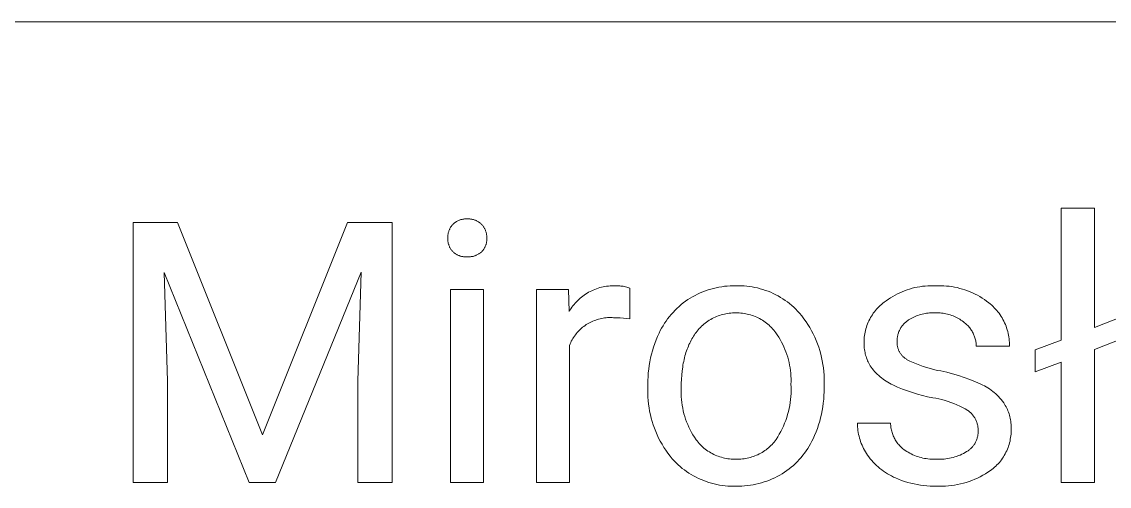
# Model space of a CAD drawing. Header units: millimetres. Extents: x 0 to 3480, y 0 to 2432.
# Drawn here: x 2531.5 to 2669.2, y 330.2 to 389.1 of the extents above; entities that cross this region are included whole.
import ezdxf

# ---------------------------------------------------------------- set-up
doc = ezdxf.new("R2010")
doc.units = ezdxf.units.MM
doc.header["$MEASUREMENT"] = 0
doc.layers.add('Domyślny', color=7, linetype='Continuous', true_color=0x000000)

msp = doc.modelspace()

# ---------------------------------------------------------------- linework, layer by layer
at = {"layer": 'Domyślny', "color": 18, "lineweight": 15, "true_color": 0x000000}
for p, q in [((3477.08, 389.07), (2165.12, 389.07)), ((2663.09, 348.71), (2663.09, 365.43)), ((2663.09, 365.43), (2667.3, 365.43)), ((2667.3, 365.43), (2667.3, 350.33)), ((2545.59, 330.65), (2545.59, 363.61)), ((2545.59, 363.61), (2551.2, 363.61)), ((2551.2, 363.61), (2561.97, 336.72)), ((2561.97, 336.72), (2572.74, 363.61)), ((2572.74, 363.61), (2578.39, 363.61)), ((2578.39, 363.61), (2578.39, 330.65)), ((2586.22, 363.53), (2586.28, 363.58)), ((2586.28, 363.58), (2586.35, 363.63)), ((2586.35, 363.63), (2586.41, 363.67)), ((2586.41, 363.67), (2586.48, 363.72)), ((2586.48, 363.72), (2586.55, 363.76)), ((2586.55, 363.76), (2586.62, 363.8)), ((2586.62, 363.8), (2586.7, 363.83)), ((2586.7, 363.83), (2586.77, 363.87)), ((2586.77, 363.87), (2586.85, 363.9)), ((2586.85, 363.9), (2586.92, 363.93)), ((2586.92, 363.93), (2587, 363.96)), ((2587, 363.96), (2587.08, 363.98)), ((2587.08, 363.98), (2587.16, 364)), ((2587.16, 364), (2587.24, 364.02)), ((2587.24, 364.02), (2587.32, 364.04)), ((2587.32, 364.04), (2587.4, 364.05)), ((2587.4, 364.05), (2587.48, 364.06)), ((2587.48, 364.06), (2587.56, 364.07)), ((2587.56, 364.07), (2587.64, 364.07)), ((2587.64, 364.07), (2587.73, 364.07)), ((2587.73, 364.07), (2587.81, 364.07)), ((2587.81, 364.07), (2587.89, 364.07)), ((2587.89, 364.07), (2587.97, 364.07)), ((2587.97, 364.07), (2588.05, 364.07)), ((2588.05, 364.07), (2588.13, 364.07)), ((2588.13, 364.07), (2588.22, 364.07)), ((2588.22, 364.07), (2588.3, 364.06)), ((2588.3, 364.06), (2588.38, 364.05)), ((2588.38, 364.05), (2588.46, 364.03)), ((2588.46, 364.03), (2588.54, 364.02)), ((2588.54, 364.02), (2588.62, 364)), ((2588.62, 364), (2588.7, 363.98)), ((2588.7, 363.98), (2588.78, 363.96)), ((2588.78, 363.96), (2588.85, 363.93)), ((2588.85, 363.93), (2588.93, 363.9)), ((2588.93, 363.9), (2589.01, 363.87)), ((2589.01, 363.87), (2589.08, 363.83)), ((2589.08, 363.83), (2589.15, 363.8)), ((2589.15, 363.8), (2589.23, 363.76)), ((2589.23, 363.76), (2589.3, 363.72)), ((2589.3, 363.72), (2589.36, 363.67)), ((2589.36, 363.67), (2589.43, 363.63)), ((2589.43, 363.63), (2589.5, 363.58)), ((2589.5, 363.58), (2589.56, 363.53)), ((2585.46, 362.15), (2585.47, 362.23)), ((2585.47, 362.23), (2585.49, 362.32)), ((2585.49, 362.32), (2585.52, 362.4)), ((2585.52, 362.4), (2585.54, 362.48)), ((2585.54, 362.48), (2585.57, 362.56)), ((2585.57, 362.56), (2585.6, 362.64)), ((2585.6, 362.64), (2585.63, 362.72)), ((2585.63, 362.72), (2585.67, 362.79)), ((2585.67, 362.79), (2585.7, 362.87)), ((2585.7, 362.87), (2585.74, 362.94)), ((2585.74, 362.94), (2585.79, 363.02)), ((2585.79, 363.02), (2585.83, 363.09)), ((2585.83, 363.09), (2585.88, 363.16)), ((2585.88, 363.16), (2585.93, 363.23)), ((2585.93, 363.23), (2585.98, 363.3)), ((2585.98, 363.3), (2586.03, 363.36)), ((2586.03, 363.36), (2586.09, 363.42)), ((2586.09, 363.42), (2586.15, 363.47)), ((2586.15, 363.47), (2586.22, 363.53)), ((2589.56, 363.53), (2589.62, 363.47)), ((2589.62, 363.47), (2589.68, 363.42)), ((2589.68, 363.42), (2589.74, 363.36)), ((2589.74, 363.36), (2589.8, 363.3)), ((2589.8, 363.3), (2589.85, 363.23)), ((2589.85, 363.23), (2589.9, 363.16)), ((2589.9, 363.16), (2589.95, 363.09)), ((2589.95, 363.09), (2590, 363.02)), ((2590, 363.02), (2590.04, 362.95)), ((2590.04, 362.95), (2590.08, 362.87)), ((2590.08, 362.87), (2590.12, 362.8)), ((2590.12, 362.8), (2590.16, 362.72)), ((2590.16, 362.72), (2590.19, 362.64)), ((2590.19, 362.64), (2590.22, 362.56)), ((2590.22, 362.56), (2590.25, 362.48)), ((2590.25, 362.48), (2590.28, 362.4)), ((2590.28, 362.4), (2590.3, 362.32)), ((2590.3, 362.32), (2590.32, 362.24)), ((2590.32, 362.24), (2590.34, 362.15)), ((2585.42, 361.81), (2585.43, 361.9)), ((2585.42, 361.73), (2585.42, 361.81)), ((2585.42, 361.64), (2585.42, 361.73)), ((2585.42, 361.56), (2585.42, 361.64)), ((2585.42, 361.48), (2585.42, 361.56)), ((2585.43, 361.39), (2585.42, 361.48)), ((2585.43, 361.98), (2585.45, 362.07)), ((2585.43, 361.9), (2585.43, 361.98)), ((2585.43, 361.31), (2585.43, 361.39)), ((2585.44, 361.22), (2585.43, 361.31)), ((2585.46, 361.14), (2585.44, 361.22)), ((2585.45, 362.07), (2585.46, 362.15)), ((2585.47, 361.06), (2585.46, 361.14)), ((2585.49, 360.98), (2585.47, 361.06)), ((2585.51, 360.89), (2585.49, 360.98)), ((2585.54, 360.81), (2585.51, 360.89)), ((2585.56, 360.73), (2585.54, 360.81)), ((2590.27, 360.85), (2590.24, 360.77)), ((2590.29, 360.92), (2590.27, 360.85)), ((2590.31, 361), (2590.29, 360.92)), ((2590.33, 361.08), (2590.31, 361)), ((2590.34, 361.16), (2590.33, 361.08)), ((2590.34, 362.15), (2590.35, 362.07)), ((2590.36, 361.24), (2590.34, 361.16)), ((2590.35, 362.07), (2590.36, 361.98)), ((2590.36, 361.98), (2590.37, 361.9)), ((2590.37, 361.32), (2590.36, 361.24)), ((2590.37, 361.9), (2590.38, 361.82)), ((2590.38, 361.48), (2590.37, 361.4)), ((2590.37, 361.4), (2590.37, 361.32)), ((2590.38, 361.82), (2590.38, 361.73)), ((2590.38, 361.73), (2590.38, 361.64)), ((2590.38, 361.64), (2590.38, 361.56)), ((2590.38, 361.56), (2590.38, 361.48)), ((2585.59, 360.66), (2585.56, 360.73)), ((2585.63, 360.58), (2585.59, 360.66)), ((2585.66, 360.5), (2585.63, 360.58)), ((2585.7, 360.43), (2585.66, 360.5)), ((2585.74, 360.35), (2585.7, 360.43)), ((2585.78, 360.28), (2585.74, 360.35)), ((2585.83, 360.21), (2585.78, 360.28)), ((2585.88, 360.14), (2585.83, 360.21)), ((2585.93, 360.07), (2585.88, 360.14)), ((2585.98, 360.01), (2585.93, 360.07)), ((2586.03, 359.94), (2585.98, 360.01)), ((2586.09, 359.89), (2586.03, 359.94)), ((2586.15, 359.83), (2586.09, 359.89)), ((2586.22, 359.78), (2586.15, 359.83)), ((2586.28, 359.73), (2586.22, 359.78)), ((2586.35, 359.68), (2586.28, 359.73)), ((2586.42, 359.64), (2586.35, 359.68)), ((2586.49, 359.6), (2586.42, 359.64)), ((2586.56, 359.56), (2586.49, 359.6)), ((2586.63, 359.52), (2586.56, 359.56)), ((2586.7, 359.48), (2586.63, 359.52)), ((2586.78, 359.45), (2586.7, 359.48)), ((2586.85, 359.42), (2586.78, 359.45)), ((2586.93, 359.39), (2586.85, 359.42)), ((2588.97, 359.44), (2588.89, 359.41)), ((2589.04, 359.47), (2588.97, 359.44)), ((2589.12, 359.51), (2589.04, 359.47)), ((2589.2, 359.55), (2589.12, 359.51)), ((2589.27, 359.59), (2589.2, 359.55)), ((2589.34, 359.63), (2589.27, 359.59)), ((2589.41, 359.68), (2589.34, 359.63)), ((2589.48, 359.72), (2589.41, 359.68)), ((2589.55, 359.78), (2589.48, 359.72)), ((2589.62, 359.83), (2589.55, 359.78)), ((2589.68, 359.88), (2589.62, 359.83)), ((2589.74, 359.94), (2589.68, 359.88)), ((2589.8, 360), (2589.74, 359.94)), ((2589.85, 360.06), (2589.8, 360)), ((2589.9, 360.13), (2589.85, 360.06)), ((2589.95, 360.19), (2589.9, 360.13)), ((2589.99, 360.26), (2589.95, 360.19)), ((2590.03, 360.33), (2589.99, 360.26)), ((2590.07, 360.4), (2590.03, 360.33)), ((2590.11, 360.47), (2590.07, 360.4)), ((2590.15, 360.54), (2590.11, 360.47)), ((2590.18, 360.62), (2590.15, 360.54)), ((2590.21, 360.69), (2590.18, 360.62)), ((2590.24, 360.77), (2590.21, 360.69)), ((2587.01, 359.37), (2586.93, 359.39)), ((2587.08, 359.35), (2587.01, 359.37)), ((2587.16, 359.33), (2587.08, 359.35)), ((2587.24, 359.31), (2587.16, 359.33)), ((2587.32, 359.29), (2587.24, 359.31)), ((2587.4, 359.28), (2587.32, 359.29)), ((2587.48, 359.27), (2587.4, 359.28)), ((2587.56, 359.27), (2587.48, 359.27)), ((2587.65, 359.26), (2587.56, 359.27)), ((2587.73, 359.26), (2587.65, 359.26)), ((2587.81, 359.26), (2587.73, 359.26)), ((2587.89, 359.27), (2587.81, 359.26)), ((2587.97, 359.26), (2587.89, 359.27)), ((2588.06, 359.26), (2587.97, 359.26)), ((2588.14, 359.26), (2588.06, 359.26)), ((2588.23, 359.27), (2588.14, 359.26)), ((2588.31, 359.28), (2588.23, 359.27)), ((2588.4, 359.29), (2588.31, 359.28)), ((2588.48, 359.3), (2588.4, 359.29)), ((2588.56, 359.32), (2588.48, 359.3)), ((2588.64, 359.33), (2588.56, 359.32)), ((2588.73, 359.36), (2588.64, 359.33)), ((2588.81, 359.38), (2588.73, 359.36)), ((2588.89, 359.41), (2588.81, 359.38)), ((2560.29, 330.65), (2549.5, 357.27)), ((2549.5, 357.27), (2549.93, 343.49)), ((2574.44, 357.34), (2563.62, 330.65)), ((2574.04, 343.49), (2574.44, 357.34)), ((2604.26, 355.22), (2604.47, 355.29)), ((2604.47, 355.29), (2604.68, 355.36)), ((2604.68, 355.36), (2604.89, 355.41)), ((2604.89, 355.41), (2605.1, 355.46)), ((2605.1, 355.46), (2605.32, 355.5)), ((2605.32, 355.5), (2605.54, 355.54)), ((2605.54, 355.54), (2605.76, 355.56)), ((2605.76, 355.56), (2605.97, 355.58)), ((2605.97, 355.58), (2606.19, 355.59)), ((2606.19, 355.59), (2606.41, 355.6)), ((2606.41, 355.6), (2606.63, 355.6)), ((2606.63, 355.6), (2606.78, 355.6)), ((2606.78, 355.6), (2606.93, 355.6)), ((2606.93, 355.6), (2607.07, 355.6)), ((2607.07, 355.6), (2607.22, 355.59)), ((2607.22, 355.59), (2607.36, 355.57)), ((2607.36, 355.57), (2607.51, 355.55)), ((2607.51, 355.55), (2607.65, 355.53)), ((2607.65, 355.53), (2607.79, 355.5)), ((2607.79, 355.5), (2607.93, 355.47)), ((2607.93, 355.47), (2608.08, 355.43)), ((2608.08, 355.43), (2608.21, 355.38)), ((2608.21, 355.38), (2608.35, 355.34)), ((2608.35, 355.34), (2608.49, 355.28)), ((2608.49, 355.28), (2608.49, 351.39)), ((2619.07, 355.27), (2619.41, 355.35)), ((2619.41, 355.35), (2619.76, 355.42)), ((2619.76, 355.42), (2620.12, 355.48)), ((2620.12, 355.48), (2620.47, 355.53)), ((2620.47, 355.53), (2620.82, 355.56)), ((2620.82, 355.56), (2621.18, 355.59)), ((2621.18, 355.59), (2621.54, 355.6)), ((2621.54, 355.6), (2621.89, 355.6)), ((2621.89, 355.6), (2622.24, 355.6)), ((2622.24, 355.6), (2622.59, 355.6)), ((2622.59, 355.6), (2622.94, 355.58)), ((2622.94, 355.58), (2623.29, 355.55)), ((2623.29, 355.55), (2623.63, 355.51)), ((2623.63, 355.51), (2623.98, 355.46)), ((2623.98, 355.46), (2624.32, 355.4)), ((2624.32, 355.4), (2624.66, 355.32)), ((2624.66, 355.32), (2625, 355.23)), ((2644.23, 355.28), (2644.55, 355.36)), ((2644.55, 355.36), (2644.88, 355.43)), ((2644.88, 355.43), (2645.21, 355.48)), ((2645.21, 355.48), (2645.53, 355.53)), ((2645.53, 355.53), (2645.87, 355.57)), ((2645.87, 355.57), (2646.2, 355.59)), ((2646.2, 355.59), (2646.53, 355.61)), ((2646.53, 355.61), (2646.86, 355.61)), ((2646.86, 355.61), (2647.19, 355.6)), ((2647.19, 355.6), (2647.54, 355.61)), ((2647.54, 355.61), (2647.88, 355.61)), ((2647.88, 355.61), (2648.23, 355.6)), ((2648.23, 355.6), (2648.57, 355.57)), ((2648.57, 355.57), (2648.91, 355.53)), ((2648.91, 355.53), (2649.25, 355.49)), ((2649.25, 355.49), (2649.59, 355.43)), ((2649.59, 355.43), (2649.93, 355.36)), ((2649.93, 355.36), (2650.26, 355.27)), ((2585.77, 330.65), (2585.77, 355.14)), ((2585.77, 355.14), (2589.95, 355.14)), ((2589.95, 355.14), (2589.95, 330.65)), ((2596.66, 330.66), (2596.66, 355.14)), ((2596.66, 355.14), (2600.72, 355.14)), ((2600.72, 355.14), (2600.79, 352.32)), ((2602.02, 353.86), (2602.18, 354.01)), ((2602.18, 354.01), (2602.35, 354.15)), ((2602.35, 354.15), (2602.52, 354.29)), ((2602.52, 354.29), (2602.7, 354.41)), ((2602.7, 354.41), (2602.88, 354.54)), ((2602.88, 354.54), (2603.07, 354.66)), ((2603.07, 354.66), (2603.26, 354.77)), ((2603.26, 354.77), (2603.45, 354.87)), ((2603.45, 354.87), (2603.65, 354.97)), ((2603.65, 354.97), (2603.85, 355.06)), ((2603.85, 355.06), (2604.05, 355.14)), ((2604.05, 355.14), (2604.26, 355.22)), ((2615.82, 353.84), (2616.12, 354.03)), ((2616.12, 354.03), (2616.43, 354.21)), ((2616.43, 354.21), (2616.74, 354.38)), ((2616.74, 354.38), (2617.06, 354.54)), ((2617.06, 354.54), (2617.38, 354.69)), ((2617.38, 354.69), (2617.71, 354.83)), ((2617.71, 354.83), (2618.05, 354.96)), ((2618.05, 354.96), (2618.38, 355.07)), ((2618.38, 355.07), (2618.72, 355.18)), ((2618.72, 355.18), (2619.07, 355.27)), ((2625, 355.23), (2625.34, 355.13)), ((2625.34, 355.13), (2625.67, 355.02)), ((2625.67, 355.02), (2626, 354.9)), ((2626, 354.9), (2626.32, 354.77)), ((2626.32, 354.77), (2626.64, 354.63)), ((2626.64, 354.63), (2626.95, 354.47)), ((2626.95, 354.47), (2627.26, 354.31)), ((2627.26, 354.31), (2627.56, 354.13)), ((2627.56, 354.13), (2627.86, 353.95)), ((2627.86, 353.95), (2628.15, 353.75)), ((2640.95, 353.71), (2641.22, 353.91)), ((2641.22, 353.91), (2641.5, 354.09)), ((2641.5, 354.09), (2641.78, 354.26)), ((2641.78, 354.26), (2642.07, 354.42)), ((2642.07, 354.42), (2642.37, 354.57)), ((2642.37, 354.57), (2642.67, 354.72)), ((2642.67, 354.72), (2642.97, 354.85)), ((2642.97, 354.85), (2643.28, 354.97)), ((2643.28, 354.97), (2643.59, 355.08)), ((2643.59, 355.08), (2643.91, 355.19)), ((2643.91, 355.19), (2644.23, 355.28)), ((2650.26, 355.27), (2650.6, 355.18)), ((2650.6, 355.18), (2650.92, 355.08)), ((2650.92, 355.08), (2651.25, 354.96)), ((2651.25, 354.96), (2651.57, 354.83)), ((2651.57, 354.83), (2651.88, 354.69)), ((2651.88, 354.69), (2652.19, 354.55)), ((2652.19, 354.55), (2652.5, 354.39)), ((2652.5, 354.39), (2652.8, 354.22)), ((2652.8, 354.22), (2653.09, 354.04)), ((2653.09, 354.04), (2653.38, 353.85)), ((2600.9, 352.51), (2601.02, 352.69)), ((2601.02, 352.69), (2601.15, 352.87)), ((2601.15, 352.87), (2601.28, 353.05)), ((2601.28, 353.05), (2601.42, 353.22)), ((2601.42, 353.22), (2601.56, 353.39)), ((2601.56, 353.39), (2601.71, 353.55)), ((2601.71, 353.55), (2601.86, 353.71)), ((2601.86, 353.71), (2602.02, 353.86)), ((2614.2, 352.49), (2614.45, 352.74)), ((2614.45, 352.74), (2614.71, 352.98)), ((2614.71, 352.98), (2614.98, 353.21)), ((2614.98, 353.21), (2615.25, 353.43)), ((2615.25, 353.43), (2615.53, 353.64)), ((2615.53, 353.64), (2615.82, 353.84)), ((2628.15, 353.75), (2628.43, 353.55)), ((2628.43, 353.55), (2628.71, 353.34)), ((2628.71, 353.34), (2628.98, 353.11)), ((2628.98, 353.11), (2629.24, 352.88)), ((2629.24, 352.88), (2629.49, 352.64)), ((2629.49, 352.64), (2629.73, 352.39)), ((2639.58, 352.46), (2639.72, 352.63)), ((2639.72, 352.63), (2639.87, 352.79)), ((2639.87, 352.79), (2640.02, 352.95)), ((2640.02, 352.95), (2640.18, 353.1)), ((2640.18, 353.1), (2640.34, 353.24)), ((2640.34, 353.24), (2640.51, 353.38)), ((2640.51, 353.38), (2640.68, 353.51)), ((2640.68, 353.51), (2640.95, 353.71)), ((2653.38, 353.85), (2653.66, 353.65)), ((2653.66, 353.65), (2653.94, 353.45)), ((2653.94, 353.45), (2654.12, 353.3)), ((2654.12, 353.3), (2654.3, 353.14)), ((2654.3, 353.14), (2654.47, 352.99)), ((2654.47, 352.99), (2654.63, 352.82)), ((2654.63, 352.82), (2654.79, 352.65)), ((2654.79, 352.65), (2654.94, 352.47)), ((2600.79, 352.32), (2600.9, 352.51)), ((2603.99, 351.2), (2603.81, 351.12)), ((2604.17, 351.26), (2603.99, 351.2)), ((2604.35, 351.32), (2604.17, 351.26)), ((2604.53, 351.38), (2604.35, 351.32)), ((2604.72, 351.42), (2604.53, 351.38)), ((2604.9, 351.46), (2604.72, 351.42)), ((2605.09, 351.5), (2604.9, 351.46)), ((2605.28, 351.53), (2605.09, 351.5)), ((2605.47, 351.55), (2605.28, 351.53)), ((2605.66, 351.56), (2605.47, 351.55)), ((2605.85, 351.57), (2605.66, 351.56)), ((2606.04, 351.57), (2605.85, 351.57)), ((2606.23, 351.56), (2606.04, 351.57)), ((2606.43, 351.55), (2606.23, 351.56)), ((2606.84, 351.55), (2606.43, 351.55)), ((2607.25, 351.53), (2606.84, 351.55)), ((2607.67, 351.49), (2607.25, 351.53)), ((2608.08, 351.45), (2607.67, 351.49)), ((2608.49, 351.39), (2608.08, 351.45)), ((2613.07, 351.13), (2613.27, 351.42)), ((2613.27, 351.42), (2613.49, 351.7)), ((2613.49, 351.7), (2613.72, 351.97)), ((2613.72, 351.97), (2613.95, 352.23)), ((2613.95, 352.23), (2614.2, 352.49)), ((2618.54, 351.23), (2618.37, 351.12)), ((2618.72, 351.34), (2618.54, 351.23)), ((2618.9, 351.44), (2618.72, 351.34)), ((2619.09, 351.54), (2618.9, 351.44)), ((2619.27, 351.63), (2619.09, 351.54)), ((2619.46, 351.71), (2619.27, 351.63)), ((2619.66, 351.78), (2619.46, 351.71)), ((2619.85, 351.85), (2619.66, 351.78)), ((2620.05, 351.91), (2619.85, 351.85)), ((2620.25, 351.97), (2620.05, 351.91)), ((2620.45, 352.02), (2620.25, 351.97)), ((2620.65, 352.06), (2620.45, 352.02)), ((2620.86, 352.09), (2620.65, 352.06)), ((2621.06, 352.12), (2620.86, 352.09)), ((2621.27, 352.14), (2621.06, 352.12)), ((2621.48, 352.15), (2621.27, 352.14)), ((2621.69, 352.16), (2621.48, 352.15)), ((2621.89, 352.16), (2621.69, 352.16)), ((2622.1, 352.16), (2621.89, 352.16)), ((2622.31, 352.15), (2622.1, 352.16)), ((2622.52, 352.14), (2622.31, 352.15)), ((2622.73, 352.12), (2622.52, 352.14)), ((2622.94, 352.09), (2622.73, 352.12)), ((2623.15, 352.06), (2622.94, 352.09)), ((2623.35, 352.02), (2623.15, 352.06)), ((2623.56, 351.97), (2623.35, 352.02)), ((2623.76, 351.92), (2623.56, 351.97)), ((2623.96, 351.85), (2623.76, 351.92)), ((2624.16, 351.78), (2623.96, 351.85)), ((2624.35, 351.71), (2624.16, 351.78)), ((2624.55, 351.62), (2624.35, 351.71)), ((2624.74, 351.53), (2624.55, 351.62)), ((2624.92, 351.44), (2624.74, 351.53)), ((2625.11, 351.34), (2624.92, 351.44)), ((2625.29, 351.23), (2625.11, 351.34)), ((2625.46, 351.11), (2625.29, 351.23)), ((2629.73, 352.39), (2629.97, 352.13)), ((2629.97, 352.13), (2630.26, 351.78)), ((2630.26, 351.78), (2630.53, 351.42)), ((2630.53, 351.42), (2630.79, 351.05)), ((2638.67, 350.98), (2638.76, 351.17)), ((2638.76, 351.17), (2638.86, 351.37)), ((2638.86, 351.37), (2638.96, 351.56)), ((2638.96, 351.56), (2639.07, 351.75)), ((2639.07, 351.75), (2639.19, 351.93)), ((2639.19, 351.93), (2639.31, 352.11)), ((2639.31, 352.11), (2639.44, 352.29)), ((2639.44, 352.29), (2639.58, 352.46)), ((2643.62, 351.16), (2643.54, 351.1)), ((2643.78, 351.27), (2643.62, 351.16)), ((2643.94, 351.37), (2643.78, 351.27)), ((2644.1, 351.46), (2643.94, 351.37)), ((2644.27, 351.55), (2644.1, 351.46)), ((2644.44, 351.63), (2644.27, 351.55)), ((2644.61, 351.71), (2644.44, 351.63)), ((2644.79, 351.78), (2644.61, 351.71)), ((2644.96, 351.85), (2644.79, 351.78)), ((2645.14, 351.91), (2644.96, 351.85)), ((2645.32, 351.96), (2645.14, 351.91)), ((2645.51, 352.01), (2645.32, 351.96)), ((2645.69, 352.05), (2645.51, 352.01)), ((2645.88, 352.09), (2645.69, 352.05)), ((2646.06, 352.12), (2645.88, 352.09)), ((2646.25, 352.14), (2646.06, 352.12)), ((2646.44, 352.16), (2646.25, 352.14)), ((2646.63, 352.17), (2646.44, 352.16)), ((2646.82, 352.17), (2646.63, 352.17)), ((2647.01, 352.17), (2646.82, 352.17)), ((2647.19, 352.16), (2647.01, 352.17)), ((2647.38, 352.16), (2647.19, 352.16)), ((2647.57, 352.16), (2647.38, 352.16)), ((2647.76, 352.15), (2647.57, 352.16)), ((2647.95, 352.13), (2647.76, 352.15)), ((2648.14, 352.11), (2647.95, 352.13)), ((2648.32, 352.08), (2648.14, 352.11)), ((2648.51, 352.05), (2648.32, 352.08)), ((2648.69, 352), (2648.51, 352.05)), ((2648.88, 351.96), (2648.69, 352)), ((2649.06, 351.9), (2648.88, 351.96)), ((2649.24, 351.84), (2649.06, 351.9)), ((2649.41, 351.77), (2649.24, 351.84)), ((2649.59, 351.7), (2649.41, 351.77)), ((2649.76, 351.62), (2649.59, 351.7)), ((2649.93, 351.54), (2649.76, 351.62)), ((2650.09, 351.44), (2649.93, 351.54)), ((2650.25, 351.35), (2650.09, 351.44)), ((2650.41, 351.25), (2650.25, 351.35)), ((2650.57, 351.14), (2650.41, 351.25)), ((2654.94, 352.47), (2655.09, 352.29)), ((2655.09, 352.29), (2655.23, 352.11)), ((2655.23, 352.11), (2655.37, 351.92)), ((2655.37, 351.92), (2655.5, 351.72)), ((2655.5, 351.72), (2655.62, 351.52)), ((2655.62, 351.52), (2655.73, 351.32)), ((2655.73, 351.32), (2655.84, 351.11)), ((2667.3, 350.33), (2670.88, 351.7)), ((2601.95, 349.81), (2601.82, 349.67)), ((2602.08, 349.95), (2601.95, 349.81)), ((2602.22, 350.08), (2602.08, 349.95)), ((2602.36, 350.21), (2602.22, 350.08)), ((2602.5, 350.34), (2602.36, 350.21)), ((2602.65, 350.45), (2602.5, 350.34)), ((2602.81, 350.57), (2602.65, 350.45)), ((2602.97, 350.67), (2602.81, 350.57)), ((2603.13, 350.78), (2602.97, 350.67)), ((2603.29, 350.87), (2603.13, 350.78)), ((2603.46, 350.96), (2603.29, 350.87)), ((2603.63, 351.05), (2603.46, 350.96)), ((2603.81, 351.12), (2603.63, 351.05)), ((2612.18, 349.61), (2612.34, 349.92)), ((2612.34, 349.92), (2612.5, 350.23)), ((2612.5, 350.23), (2612.68, 350.54)), ((2612.68, 350.54), (2612.87, 350.84)), ((2612.87, 350.84), (2613.07, 351.13)), ((2617.01, 349.85), (2616.89, 349.69)), ((2617.14, 350.01), (2617.01, 349.85)), ((2617.28, 350.17), (2617.14, 350.01)), ((2617.42, 350.32), (2617.28, 350.17)), ((2617.57, 350.47), (2617.42, 350.32)), ((2617.72, 350.61), (2617.57, 350.47)), ((2617.87, 350.75), (2617.72, 350.61)), ((2618.03, 350.88), (2617.87, 350.75)), ((2618.2, 351), (2618.03, 350.88)), ((2618.37, 351.12), (2618.2, 351)), ((2625.63, 350.99), (2625.46, 351.11)), ((2625.8, 350.86), (2625.63, 350.99)), ((2625.96, 350.73), (2625.8, 350.86)), ((2626.12, 350.59), (2625.96, 350.73)), ((2626.27, 350.45), (2626.12, 350.59)), ((2626.42, 350.3), (2626.27, 350.45)), ((2626.56, 350.14), (2626.42, 350.3)), ((2626.7, 349.98), (2626.56, 350.14)), ((2626.83, 349.82), (2626.7, 349.98)), ((2626.96, 349.65), (2626.83, 349.82)), ((2630.79, 351.05), (2631.04, 350.67)), ((2631.04, 350.67), (2631.27, 350.29)), ((2631.27, 350.29), (2631.49, 349.89)), ((2631.49, 349.89), (2631.7, 349.49)), ((2638.27, 349.73), (2638.32, 349.94)), ((2638.32, 349.94), (2638.38, 350.15)), ((2638.38, 350.15), (2638.44, 350.36)), ((2638.44, 350.36), (2638.51, 350.57)), ((2638.51, 350.57), (2638.59, 350.77)), ((2638.59, 350.77), (2638.67, 350.98)), ((2642.56, 349.82), (2642.52, 349.72)), ((2642.61, 349.92), (2642.56, 349.82)), ((2642.65, 350.02), (2642.61, 349.92)), ((2642.7, 350.11), (2642.65, 350.02)), ((2642.76, 350.21), (2642.7, 350.11)), ((2642.81, 350.3), (2642.76, 350.21)), ((2642.87, 350.39), (2642.81, 350.3)), ((2642.93, 350.48), (2642.87, 350.39)), ((2643, 350.57), (2642.93, 350.48)), ((2643.07, 350.65), (2643, 350.57)), ((2643.14, 350.73), (2643.07, 350.65)), ((2643.21, 350.81), (2643.14, 350.73)), ((2643.29, 350.89), (2643.21, 350.81)), ((2643.37, 350.96), (2643.29, 350.89)), ((2643.45, 351.03), (2643.37, 350.96)), ((2643.54, 351.1), (2643.45, 351.03)), ((2650.72, 351.03), (2650.57, 351.14)), ((2650.87, 350.91), (2650.72, 351.03)), ((2650.97, 350.83), (2650.87, 350.91)), ((2651.07, 350.74), (2650.97, 350.83)), ((2651.17, 350.65), (2651.07, 350.74)), ((2651.26, 350.56), (2651.17, 350.65)), ((2651.35, 350.46), (2651.26, 350.56)), ((2651.44, 350.36), (2651.35, 350.46)), ((2651.52, 350.26), (2651.44, 350.36)), ((2651.6, 350.16), (2651.52, 350.26)), ((2651.68, 350.05), (2651.6, 350.16)), ((2651.75, 349.94), (2651.68, 350.05)), ((2651.82, 349.83), (2651.75, 349.94)), ((2651.88, 349.72), (2651.82, 349.83)), ((2655.84, 351.11), (2655.94, 350.9)), ((2655.94, 350.9), (2656.03, 350.69)), ((2656.03, 350.69), (2656.12, 350.47)), ((2656.12, 350.47), (2656.19, 350.25)), ((2656.19, 350.25), (2656.27, 350.03)), ((2656.27, 350.03), (2656.33, 349.8)), ((2656.33, 349.8), (2656.38, 349.57)), ((2601.07, 348.56), (2600.99, 348.39)), ((2601.16, 348.73), (2601.07, 348.56)), ((2601.26, 348.9), (2601.16, 348.73)), ((2601.36, 349.06), (2601.26, 348.9)), ((2601.47, 349.22), (2601.36, 349.06)), ((2601.58, 349.37), (2601.47, 349.22)), ((2601.7, 349.52), (2601.58, 349.37)), ((2601.82, 349.67), (2601.7, 349.52)), ((2611.63, 348.28), (2611.8, 348.73)), ((2611.8, 348.73), (2611.98, 349.17)), ((2611.98, 349.17), (2612.18, 349.61)), ((2616.15, 348.51), (2616.06, 348.33)), ((2616.24, 348.69), (2616.15, 348.51)), ((2616.34, 348.87), (2616.24, 348.69)), ((2616.44, 349.04), (2616.34, 348.87)), ((2616.55, 349.21), (2616.44, 349.04)), ((2616.66, 349.37), (2616.55, 349.21)), ((2616.77, 349.53), (2616.66, 349.37)), ((2616.89, 349.69), (2616.77, 349.53)), ((2627.15, 349.37), (2626.96, 349.65)), ((2627.34, 349.08), (2627.15, 349.37)), ((2627.52, 348.78), (2627.34, 349.08)), ((2627.69, 348.47), (2627.52, 348.78)), ((2627.84, 348.16), (2627.69, 348.47)), ((2631.7, 349.49), (2631.9, 349.08)), ((2631.9, 349.08), (2632.08, 348.67)), ((2632.08, 348.67), (2632.24, 348.25)), ((2638.14, 348.43), (2638.15, 348.65)), ((2638.14, 348.24), (2638.14, 348.43)), ((2638.15, 348.65), (2638.16, 348.86)), ((2638.16, 348.86), (2638.17, 349.08)), ((2638.17, 349.08), (2638.2, 349.3)), ((2638.2, 349.3), (2638.23, 349.51)), ((2638.23, 349.51), (2638.27, 349.73)), ((2642.33, 348.55), (2642.32, 348.47)), ((2642.32, 348.47), (2642.32, 348.38)), ((2642.34, 348.88), (2642.33, 348.77)), ((2642.33, 348.77), (2642.33, 348.66)), ((2642.33, 348.66), (2642.33, 348.55)), ((2642.35, 348.99), (2642.34, 348.88)), ((2642.36, 349.09), (2642.35, 348.99)), ((2642.38, 349.2), (2642.36, 349.09)), ((2642.4, 349.31), (2642.38, 349.2)), ((2642.43, 349.41), (2642.4, 349.31)), ((2642.46, 349.52), (2642.43, 349.41)), ((2642.49, 349.62), (2642.46, 349.52)), ((2642.52, 349.72), (2642.49, 349.62)), ((2651.94, 349.6), (2651.88, 349.72)), ((2652, 349.48), (2651.94, 349.6)), ((2652.05, 349.36), (2652, 349.48)), ((2652.1, 349.24), (2652.05, 349.36)), ((2652.14, 349.11), (2652.1, 349.24)), ((2652.18, 348.99), (2652.14, 349.11)), ((2652.22, 348.86), (2652.18, 348.99)), ((2652.25, 348.73), (2652.22, 348.86)), ((2652.28, 348.61), (2652.25, 348.73)), ((2652.3, 348.48), (2652.28, 348.61)), ((2652.32, 348.35), (2652.3, 348.48)), ((2656.38, 349.57), (2656.43, 349.35)), ((2656.43, 349.35), (2656.47, 349.12)), ((2656.47, 349.12), (2656.5, 348.88)), ((2656.5, 348.88), (2656.52, 348.65)), ((2656.52, 348.65), (2656.54, 348.42)), ((2656.54, 348.42), (2656.55, 348.19)), ((2659.82, 347.47), (2663.09, 348.71)), ((2670.88, 348.92), (2667.3, 347.54)), ((2600.91, 348.22), (2600.84, 348.04)), ((2600.84, 348.04), (2600.84, 330.66)), ((2600.99, 348.39), (2600.91, 348.22)), ((2611.21, 346.91), (2611.34, 347.37)), ((2611.34, 347.37), (2611.48, 347.83)), ((2611.48, 347.83), (2611.63, 348.28)), ((2615.59, 347.13), (2615.52, 346.92)), ((2615.66, 347.34), (2615.59, 347.13)), ((2615.73, 347.55), (2615.66, 347.34)), ((2615.81, 347.75), (2615.73, 347.55)), ((2615.89, 347.94), (2615.81, 347.75)), ((2615.97, 348.14), (2615.89, 347.94)), ((2616.06, 348.33), (2615.97, 348.14)), ((2627.99, 347.85), (2627.84, 348.16)), ((2628.12, 347.53), (2627.99, 347.85)), ((2628.25, 347.21), (2628.12, 347.53)), ((2628.36, 346.88), (2628.25, 347.21)), ((2632.24, 348.25), (2632.4, 347.82)), ((2632.4, 347.82), (2632.53, 347.39)), ((2632.53, 347.39), (2632.65, 346.95)), ((2638.14, 348.06), (2638.14, 348.24)), ((2638.15, 347.88), (2638.14, 348.06)), ((2638.17, 347.69), (2638.15, 347.88)), ((2638.19, 347.51), (2638.17, 347.69)), ((2638.22, 347.33), (2638.19, 347.51)), ((2638.26, 347.15), (2638.22, 347.33)), ((2638.3, 346.97), (2638.26, 347.15)), ((2642.32, 348.38), (2642.33, 348.29)), ((2642.33, 348.29), (2642.33, 348.21)), ((2642.33, 348.21), (2642.34, 348.12)), ((2642.34, 348.12), (2642.35, 348.03)), ((2642.35, 348.03), (2642.37, 347.95)), ((2642.37, 347.95), (2642.39, 347.86)), ((2642.39, 347.86), (2642.41, 347.77)), ((2642.41, 347.77), (2642.43, 347.69)), ((2642.43, 347.69), (2642.46, 347.61)), ((2642.46, 347.61), (2642.49, 347.53)), ((2642.49, 347.53), (2642.52, 347.44)), ((2642.52, 347.44), (2642.56, 347.36)), ((2642.56, 347.36), (2642.59, 347.29)), ((2642.59, 347.29), (2642.63, 347.21)), ((2642.63, 347.21), (2642.68, 347.13)), ((2642.68, 347.13), (2642.72, 347.06)), ((2642.72, 347.06), (2642.77, 346.99)), ((2652.33, 348.21), (2652.32, 348.35)), ((2652.34, 348.08), (2652.33, 348.21)), ((2652.34, 347.95), (2652.34, 348.08)), ((2656.55, 347.95), (2652.34, 347.95)), ((2656.55, 348.19), (2656.55, 347.95)), ((2659.82, 344.69), (2659.82, 347.47)), ((2667.3, 347.54), (2667.3, 330.66)), ((2610.93, 345.51), (2611.01, 345.98)), ((2611.01, 345.98), (2611.1, 346.45)), ((2611.1, 346.45), (2611.21, 346.91)), ((2615.25, 345.78), (2615.21, 345.54)), ((2615.3, 346.02), (2615.25, 345.78)), ((2615.35, 346.25), (2615.3, 346.02)), ((2615.4, 346.47), (2615.35, 346.25)), ((2615.46, 346.7), (2615.4, 346.47)), ((2615.52, 346.92), (2615.46, 346.7)), ((2628.47, 346.55), (2628.36, 346.88)), ((2628.56, 346.22), (2628.47, 346.55)), ((2628.64, 345.88), (2628.56, 346.22)), ((2628.71, 345.54), (2628.64, 345.88)), ((2632.65, 346.95), (2632.76, 346.51)), ((2632.76, 346.51), (2632.85, 346.07)), ((2632.85, 346.07), (2632.93, 345.62)), ((2638.34, 346.79), (2638.3, 346.97)), ((2638.4, 346.62), (2638.34, 346.79)), ((2638.45, 346.45), (2638.4, 346.62)), ((2638.52, 346.27), (2638.45, 346.45)), ((2638.59, 346.1), (2638.52, 346.27)), ((2638.66, 345.94), (2638.59, 346.1)), ((2638.75, 345.77), (2638.66, 345.94)), ((2638.83, 345.61), (2638.75, 345.77)), ((2642.77, 346.99), (2642.82, 346.91)), ((2642.82, 346.91), (2642.88, 346.85)), ((2642.88, 346.85), (2642.93, 346.78)), ((2642.93, 346.78), (2642.99, 346.71)), ((2642.99, 346.71), (2643.05, 346.65)), ((2643.05, 346.65), (2643.11, 346.59)), ((2643.11, 346.59), (2643.18, 346.53)), ((2643.18, 346.53), (2643.25, 346.47)), ((2643.25, 346.47), (2643.31, 346.42)), ((2643.31, 346.42), (2643.39, 346.37)), ((2643.39, 346.37), (2643.46, 346.32)), ((2643.46, 346.32), (2643.53, 346.27)), ((2643.53, 346.27), (2643.94, 346.06)), ((2643.94, 346.06), (2644.36, 345.87)), ((2644.36, 345.87), (2644.78, 345.69)), ((2644.78, 345.69), (2645.2, 345.52)), ((2663.09, 345.93), (2659.82, 344.69)), ((2663.09, 330.66), (2663.09, 345.93)), ((2610.79, 344.08), (2610.82, 344.56)), ((2610.82, 344.56), (2610.87, 345.03)), ((2610.87, 345.03), (2610.93, 345.51)), ((2615.05, 344.28), (2615.02, 343.75)), ((2615.1, 344.8), (2615.05, 344.28)), ((2615.17, 345.3), (2615.1, 344.8)), ((2615.21, 345.54), (2615.17, 345.3)), ((2628.77, 345.2), (2628.71, 345.54)), ((2628.82, 344.86), (2628.77, 345.2)), ((2628.85, 344.51), (2628.82, 344.86)), ((2628.88, 344.17), (2628.85, 344.51)), ((2632.93, 345.62), (2632.99, 345.18)), ((2632.99, 345.18), (2633.04, 344.73)), ((2633.04, 344.73), (2633.07, 344.28)), ((2633.07, 344.28), (2633.09, 343.82)), ((2638.93, 345.45), (2638.83, 345.61)), ((2639.02, 345.3), (2638.93, 345.45)), ((2639.17, 345.11), (2639.02, 345.3)), ((2639.32, 344.92), (2639.17, 345.11)), ((2639.48, 344.74), (2639.32, 344.92)), ((2639.64, 344.56), (2639.48, 344.74)), ((2639.81, 344.39), (2639.64, 344.56)), ((2639.99, 344.23), (2639.81, 344.39)), ((2645.2, 345.52), (2645.63, 345.36)), ((2645.63, 345.36), (2646.07, 345.22)), ((2646.07, 345.22), (2646.51, 345.1)), ((2646.51, 345.1), (2646.96, 344.98)), ((2646.96, 344.98), (2647.4, 344.88)), ((2647.4, 344.88), (2647.85, 344.8)), ((2647.85, 344.8), (2648.6, 344.63)), ((2648.6, 344.63), (2649.35, 344.44)), ((2649.35, 344.44), (2650.08, 344.23)), ((2549.93, 343.49), (2549.93, 330.65)), ((2574.04, 330.65), (2574.04, 343.49)), ((2610.78, 343.6), (2610.79, 344.08)), ((2610.78, 343.13), (2610.78, 343.6)), ((2610.78, 342.84), (2610.78, 343.13)), ((2615.02, 343.75), (2614.99, 343.2)), ((2614.99, 343.2), (2614.99, 342.63)), ((2628.89, 343.82), (2628.88, 344.17)), ((2628.88, 343.13), (2628.89, 343.47)), ((2628.9, 342.74), (2628.88, 343.13)), ((2628.89, 343.47), (2628.89, 343.82)), ((2633.09, 343.37), (2633.08, 342.92)), ((2633.08, 342.92), (2633.08, 342.63)), ((2633.09, 343.82), (2633.09, 343.37)), ((2640.17, 344.07), (2639.99, 344.23)), ((2640.35, 343.92), (2640.17, 344.07)), ((2640.55, 343.77), (2640.35, 343.92)), ((2640.74, 343.63), (2640.55, 343.77)), ((2640.94, 343.5), (2640.74, 343.63)), ((2641.14, 343.38), (2640.94, 343.5)), ((2641.35, 343.26), (2641.14, 343.38)), ((2641.57, 343.14), (2641.35, 343.26)), ((2641.78, 343.04), (2641.57, 343.14)), ((2642.39, 342.76), (2641.78, 343.04)), ((2650.08, 344.23), (2650.81, 343.99)), ((2650.81, 343.99), (2651.53, 343.73)), ((2651.53, 343.73), (2652.24, 343.44)), ((2652.24, 343.44), (2652.94, 343.13)), ((2652.94, 343.13), (2653.17, 343.02)), ((2653.17, 343.02), (2653.39, 342.91)), ((2653.39, 342.91), (2653.61, 342.78)), ((2610.76, 342.39), (2610.78, 342.84)), ((2610.76, 341.94), (2610.76, 342.39)), ((2610.78, 341.49), (2610.76, 341.94)), ((2614.99, 342.63), (2614.97, 342.26)), ((2614.97, 342.26), (2614.97, 341.9)), ((2614.97, 341.9), (2614.99, 341.54)), ((2614.99, 341.54), (2615.01, 341.17)), ((2628.83, 341.19), (2628.87, 341.57)), ((2628.87, 341.57), (2628.89, 341.96)), ((2628.89, 341.96), (2628.9, 342.35)), ((2628.9, 342.35), (2628.9, 342.74)), ((2633.06, 341.68), (2633.03, 341.21)), ((2633.08, 342.16), (2633.06, 341.68)), ((2633.08, 342.63), (2633.08, 342.16)), ((2643, 342.51), (2642.39, 342.76)), ((2643.63, 342.28), (2643, 342.51)), ((2644.26, 342.06), (2643.63, 342.28)), ((2644.89, 341.87), (2644.26, 342.06)), ((2645.53, 341.69), (2644.89, 341.87)), ((2646.18, 341.54), (2645.53, 341.69)), ((2646.83, 341.4), (2646.18, 341.54)), ((2653.61, 342.78), (2653.82, 342.65)), ((2653.82, 342.65), (2654.03, 342.52)), ((2654.03, 342.52), (2654.24, 342.37)), ((2654.24, 342.37), (2654.43, 342.22)), ((2654.43, 342.22), (2654.63, 342.06)), ((2654.63, 342.06), (2654.82, 341.9)), ((2654.82, 341.9), (2655, 341.72)), ((2655, 341.72), (2655.18, 341.55)), ((2655.18, 341.55), (2655.35, 341.36)), ((2610.81, 341.04), (2610.78, 341.49)), ((2610.86, 340.59), (2610.81, 341.04)), ((2610.92, 340.15), (2610.86, 340.59)), ((2610.99, 339.7), (2610.92, 340.15)), ((2615.01, 341.17), (2615.05, 340.81)), ((2615.05, 340.81), (2615.1, 340.45)), ((2615.1, 340.45), (2615.17, 340.09)), ((2628.65, 340.04), (2628.72, 340.42)), ((2628.72, 340.42), (2628.78, 340.8)), ((2628.78, 340.8), (2628.83, 341.19)), ((2632.92, 340.27), (2632.84, 339.8)), ((2632.98, 340.74), (2632.92, 340.27)), ((2633.03, 341.21), (2632.98, 340.74)), ((2647.23, 341.34), (2646.83, 341.4)), ((2647.62, 341.26), (2647.23, 341.34)), ((2648, 341.17), (2647.62, 341.26)), ((2648.39, 341.06), (2648, 341.17)), ((2648.77, 340.94), (2648.39, 341.06)), ((2649.14, 340.82), (2648.77, 340.94)), ((2649.52, 340.67), (2649.14, 340.82)), ((2649.88, 340.52), (2649.52, 340.67)), ((2650.25, 340.36), (2649.88, 340.52)), ((2650.6, 340.18), (2650.25, 340.36)), ((2650.95, 339.99), (2650.6, 340.18)), ((2655.35, 341.36), (2655.51, 341.17)), ((2655.51, 341.17), (2655.67, 340.98)), ((2655.67, 340.98), (2655.82, 340.78)), ((2655.82, 340.78), (2655.92, 340.61)), ((2655.92, 340.61), (2656.02, 340.44)), ((2656.02, 340.44), (2656.12, 340.27)), ((2656.12, 340.27), (2656.21, 340.1)), ((2611.09, 339.26), (2610.99, 339.7)), ((2611.19, 338.83), (2611.09, 339.26)), ((2611.31, 338.39), (2611.19, 338.83)), ((2615.17, 340.09), (2615.24, 339.73)), ((2615.24, 339.73), (2615.33, 339.38)), ((2615.33, 339.38), (2615.43, 339.03)), ((2615.43, 339.03), (2615.54, 338.68)), ((2628.22, 338.54), (2628.34, 338.91)), ((2628.34, 338.91), (2628.46, 339.28)), ((2628.46, 339.28), (2628.56, 339.66)), ((2628.56, 339.66), (2628.65, 340.04)), ((2632.64, 338.88), (2632.52, 338.42)), ((2632.75, 339.34), (2632.64, 338.88)), ((2632.84, 339.8), (2632.75, 339.34)), ((2651.3, 339.79), (2650.95, 339.99)), ((2651.38, 339.73), (2651.3, 339.79)), ((2651.46, 339.66), (2651.38, 339.73)), ((2651.54, 339.6), (2651.46, 339.66)), ((2651.62, 339.52), (2651.54, 339.6)), ((2651.7, 339.45), (2651.62, 339.52)), ((2651.77, 339.37), (2651.7, 339.45)), ((2651.84, 339.29), (2651.77, 339.37)), ((2651.91, 339.21), (2651.84, 339.29)), ((2651.97, 339.13), (2651.91, 339.21)), ((2652.03, 339.04), (2651.97, 339.13)), ((2652.09, 338.96), (2652.03, 339.04)), ((2652.15, 338.87), (2652.09, 338.96)), ((2652.2, 338.77), (2652.15, 338.87)), ((2652.25, 338.68), (2652.2, 338.77)), ((2656.21, 340.1), (2656.29, 339.92)), ((2656.29, 339.92), (2656.36, 339.74)), ((2656.36, 339.74), (2656.43, 339.56)), ((2656.43, 339.56), (2656.5, 339.37)), ((2656.5, 339.37), (2656.55, 339.18)), ((2656.55, 339.18), (2656.6, 338.99)), ((2656.6, 338.99), (2656.65, 338.8)), ((2656.65, 338.8), (2656.69, 338.61)), ((2611.45, 337.96), (2611.31, 338.39)), ((2611.6, 337.54), (2611.45, 337.96)), ((2611.76, 337.12), (2611.6, 337.54)), ((2615.54, 338.68), (2615.67, 338.34)), ((2615.67, 338.34), (2615.81, 338)), ((2615.81, 338), (2615.95, 337.67)), ((2615.95, 337.67), (2616.11, 337.34)), ((2627.59, 337.12), (2627.77, 337.47)), ((2627.77, 337.47), (2627.93, 337.82)), ((2627.93, 337.82), (2628.08, 338.18)), ((2628.08, 338.18), (2628.22, 338.54)), ((2632.23, 337.52), (2632.06, 337.08)), ((2632.38, 337.97), (2632.23, 337.52)), ((2632.52, 338.42), (2632.38, 337.97)), ((2637.31, 337.95), (2637.31, 338.19)), ((2637.31, 338.19), (2641.49, 338.19)), ((2637.32, 337.72), (2637.31, 337.95)), ((2637.34, 337.48), (2637.32, 337.72)), ((2637.37, 337.24), (2637.34, 337.48)), ((2641.49, 338.19), (2641.5, 338.04)), ((2641.5, 338.04), (2641.51, 337.9)), ((2641.51, 337.9), (2641.52, 337.75)), ((2641.52, 337.75), (2641.54, 337.6)), ((2641.54, 337.6), (2641.57, 337.46)), ((2641.57, 337.46), (2641.6, 337.31)), ((2652.3, 338.59), (2652.25, 338.68)), ((2652.34, 338.49), (2652.3, 338.59)), ((2652.38, 338.39), (2652.34, 338.49)), ((2652.42, 338.29), (2652.38, 338.39)), ((2652.45, 338.19), (2652.42, 338.29)), ((2652.48, 338.09), (2652.45, 338.19)), ((2652.5, 337.99), (2652.48, 338.09)), ((2652.53, 337.89), (2652.5, 337.99)), ((2652.54, 337.78), (2652.53, 337.89)), ((2652.56, 337.68), (2652.54, 337.78)), ((2652.57, 337.57), (2652.56, 337.68)), ((2652.58, 337.47), (2652.57, 337.57)), ((2652.58, 337.36), (2652.58, 337.47)), ((2656.69, 338.61), (2656.72, 338.42)), ((2656.72, 338.42), (2656.74, 338.22)), ((2656.74, 338.22), (2656.76, 338.03)), ((2656.76, 338.03), (2656.77, 337.83)), ((2656.77, 337.83), (2656.77, 337.64)), ((2656.77, 337.64), (2656.77, 337.44)), ((2656.77, 337.44), (2656.77, 337.22)), ((2611.94, 336.71), (2611.76, 337.12)), ((2612.13, 336.3), (2611.94, 336.71)), ((2612.34, 335.9), (2612.13, 336.3)), ((2616.11, 337.34), (2616.28, 337.02)), ((2616.28, 337.02), (2616.47, 336.7)), ((2616.47, 336.7), (2616.66, 336.39)), ((2616.66, 336.39), (2616.86, 336.09)), ((2616.86, 336.09), (2616.99, 335.93)), ((2626.88, 335.95), (2627, 336.12)), ((2627, 336.12), (2627.21, 336.44)), ((2627.21, 336.44), (2627.41, 336.78)), ((2627.41, 336.78), (2627.59, 337.12)), ((2631.69, 336.21), (2631.53, 335.89)), ((2631.88, 336.64), (2631.69, 336.21)), ((2632.06, 337.08), (2631.88, 336.64)), ((2637.41, 337), (2637.37, 337.24)), ((2637.45, 336.77), (2637.41, 337)), ((2637.5, 336.54), (2637.45, 336.77)), ((2637.56, 336.3), (2637.5, 336.54)), ((2637.63, 336.07), (2637.56, 336.3)), ((2637.7, 335.85), (2637.63, 336.07)), ((2641.6, 337.31), (2641.64, 337.17)), ((2641.64, 337.17), (2641.68, 337.02)), ((2641.68, 337.02), (2641.72, 336.88)), ((2641.72, 336.88), (2641.77, 336.74)), ((2641.77, 336.74), (2641.83, 336.6)), ((2641.83, 336.6), (2641.89, 336.47)), ((2641.89, 336.47), (2641.95, 336.33)), ((2641.95, 336.33), (2642.02, 336.2)), ((2642.02, 336.2), (2642.09, 336.07)), ((2642.09, 336.07), (2642.17, 335.95)), ((2652.34, 335.95), (2652.38, 336.04)), ((2652.38, 336.04), (2652.42, 336.14)), ((2652.42, 336.14), (2652.45, 336.24)), ((2652.45, 336.24), (2652.48, 336.34)), ((2652.48, 336.34), (2652.5, 336.44)), ((2652.5, 336.44), (2652.53, 336.54)), ((2652.53, 336.54), (2652.54, 336.64)), ((2652.54, 336.64), (2652.56, 336.74)), ((2652.56, 336.74), (2652.57, 336.84)), ((2652.57, 336.84), (2652.58, 336.94)), ((2652.59, 337.26), (2652.58, 337.36)), ((2652.58, 337.15), (2652.59, 337.26)), ((2652.58, 337.05), (2652.58, 337.15)), ((2652.58, 336.94), (2652.58, 337.05)), ((2656.66, 336.14), (2656.62, 335.92)), ((2656.7, 336.35), (2656.66, 336.14)), ((2656.73, 336.57), (2656.7, 336.35)), ((2656.75, 336.79), (2656.73, 336.57)), ((2656.76, 337), (2656.75, 336.79)), ((2656.77, 337.22), (2656.76, 337)), ((2612.56, 335.51), (2612.34, 335.9)), ((2612.79, 335.12), (2612.56, 335.51)), ((2613.04, 334.75), (2612.79, 335.12)), ((2613.3, 334.38), (2613.04, 334.75)), ((2616.99, 335.93), (2617.12, 335.76)), ((2617.12, 335.76), (2617.26, 335.61)), ((2617.26, 335.61), (2617.41, 335.45)), ((2617.41, 335.45), (2617.55, 335.31)), ((2617.55, 335.31), (2617.71, 335.16)), ((2617.71, 335.16), (2617.87, 335.03)), ((2617.87, 335.03), (2618.03, 334.9)), ((2618.03, 334.9), (2618.2, 334.77)), ((2618.2, 334.77), (2618.37, 334.65)), ((2618.37, 334.65), (2618.55, 334.54)), ((2625.4, 334.59), (2625.57, 334.7)), ((2625.57, 334.7), (2625.73, 334.82)), ((2625.73, 334.82), (2625.89, 334.94)), ((2625.89, 334.94), (2626.05, 335.07)), ((2626.05, 335.07), (2626.2, 335.21)), ((2626.2, 335.21), (2626.35, 335.35)), ((2626.35, 335.35), (2626.49, 335.49)), ((2626.49, 335.49), (2626.62, 335.64)), ((2626.62, 335.64), (2626.76, 335.79)), ((2626.76, 335.79), (2626.88, 335.95)), ((2630.82, 334.68), (2630.61, 334.39)), ((2631.01, 334.97), (2630.82, 334.68)), ((2631.19, 335.27), (2631.01, 334.97)), ((2631.37, 335.58), (2631.19, 335.27)), ((2631.53, 335.89), (2631.37, 335.58)), ((2637.79, 335.62), (2637.7, 335.85)), ((2637.88, 335.4), (2637.79, 335.62)), ((2637.98, 335.18), (2637.88, 335.4)), ((2638.08, 334.97), (2637.98, 335.18)), ((2638.19, 334.76), (2638.08, 334.97)), ((2638.31, 334.55), (2638.19, 334.76)), ((2642.17, 335.95), (2642.25, 335.82)), ((2642.25, 335.82), (2642.34, 335.7)), ((2642.34, 335.7), (2642.43, 335.58)), ((2642.43, 335.58), (2642.53, 335.47)), ((2642.53, 335.47), (2642.63, 335.36)), ((2642.63, 335.36), (2642.73, 335.25)), ((2642.73, 335.25), (2642.83, 335.15)), ((2642.83, 335.15), (2642.94, 335.04)), ((2642.94, 335.04), (2643.06, 334.95)), ((2643.06, 334.95), (2643.17, 334.86)), ((2643.17, 334.86), (2643.35, 334.73)), ((2643.35, 334.73), (2643.54, 334.61)), ((2651.13, 334.58), (2651.22, 334.63)), ((2651.22, 334.63), (2651.31, 334.69)), ((2651.31, 334.69), (2651.39, 334.75)), ((2651.39, 334.75), (2651.47, 334.81)), ((2651.47, 334.81), (2651.55, 334.88)), ((2651.55, 334.88), (2651.63, 334.95)), ((2651.63, 334.95), (2651.7, 335.02)), ((2651.7, 335.02), (2651.78, 335.09)), ((2651.78, 335.09), (2651.85, 335.17)), ((2651.85, 335.17), (2651.91, 335.25)), ((2651.91, 335.25), (2651.98, 335.33)), ((2651.98, 335.33), (2652.04, 335.41)), ((2652.04, 335.41), (2652.1, 335.49)), ((2652.1, 335.49), (2652.15, 335.58)), ((2652.15, 335.58), (2652.2, 335.67)), ((2652.2, 335.67), (2652.25, 335.76)), ((2652.25, 335.76), (2652.3, 335.85)), ((2652.3, 335.85), (2652.34, 335.95)), ((2656.2, 334.68), (2656.11, 334.49)), ((2656.29, 334.88), (2656.2, 334.68)), ((2656.37, 335.09), (2656.29, 334.88)), ((2656.44, 335.29), (2656.37, 335.09)), ((2656.51, 335.5), (2656.44, 335.29)), ((2656.57, 335.71), (2656.51, 335.5)), ((2656.62, 335.92), (2656.57, 335.71)), ((2613.57, 334.02), (2613.3, 334.38)), ((2613.85, 333.67), (2613.57, 334.02)), ((2614.09, 333.41), (2613.85, 333.67)), ((2614.33, 333.16), (2614.09, 333.41)), ((2618.55, 334.54), (2618.73, 334.43)), ((2618.73, 334.43), (2618.91, 334.33)), ((2618.91, 334.33), (2619.1, 334.23)), ((2619.1, 334.23), (2619.29, 334.14)), ((2619.29, 334.14), (2619.48, 334.06)), ((2619.48, 334.06), (2619.68, 333.99)), ((2619.68, 333.99), (2619.87, 333.92)), ((2619.87, 333.92), (2620.07, 333.86)), ((2620.07, 333.86), (2620.28, 333.8)), ((2620.28, 333.8), (2620.48, 333.76)), ((2620.48, 333.76), (2620.69, 333.72)), ((2620.69, 333.72), (2620.89, 333.68)), ((2620.89, 333.68), (2621.1, 333.66)), ((2621.1, 333.66), (2621.31, 333.64)), ((2621.31, 333.64), (2621.52, 333.63)), ((2621.52, 333.63), (2621.73, 333.62)), ((2621.73, 333.62), (2621.94, 333.62)), ((2621.94, 333.62), (2622.14, 333.62)), ((2622.14, 333.62), (2622.34, 333.62)), ((2622.34, 333.62), (2622.55, 333.63)), ((2622.55, 333.63), (2622.75, 333.65)), ((2622.75, 333.65), (2622.95, 333.68)), ((2622.95, 333.68), (2623.15, 333.71)), ((2623.15, 333.71), (2623.35, 333.74)), ((2623.35, 333.74), (2623.55, 333.79)), ((2623.55, 333.79), (2623.74, 333.84)), ((2623.74, 333.84), (2623.94, 333.9)), ((2623.94, 333.9), (2624.13, 333.96)), ((2624.13, 333.96), (2624.32, 334.03)), ((2624.32, 334.03), (2624.51, 334.11)), ((2624.51, 334.11), (2624.69, 334.19)), ((2624.69, 334.19), (2624.87, 334.28)), ((2624.87, 334.28), (2625.05, 334.38)), ((2625.05, 334.38), (2625.23, 334.48)), ((2625.23, 334.48), (2625.4, 334.59)), ((2629.7, 333.32), (2629.45, 333.07)), ((2629.94, 333.58), (2629.7, 333.32)), ((2630.17, 333.84), (2629.94, 333.58)), ((2630.4, 334.11), (2630.17, 333.84)), ((2630.61, 334.39), (2630.4, 334.11)), ((2638.44, 334.35), (2638.31, 334.55)), ((2638.57, 334.15), (2638.44, 334.35)), ((2638.74, 333.91), (2638.57, 334.15)), ((2638.92, 333.68), (2638.74, 333.91)), ((2639.11, 333.46), (2638.92, 333.68)), ((2639.3, 333.25), (2639.11, 333.46)), ((2643.54, 334.61), (2643.73, 334.49)), ((2643.73, 334.49), (2643.92, 334.39)), ((2643.92, 334.39), (2644.12, 334.28)), ((2644.12, 334.28), (2644.32, 334.19)), ((2644.32, 334.19), (2644.52, 334.1)), ((2644.52, 334.1), (2644.73, 334.02)), ((2644.73, 334.02), (2644.94, 333.95)), ((2644.94, 333.95), (2645.15, 333.88)), ((2645.15, 333.88), (2645.36, 333.82)), ((2645.36, 333.82), (2645.57, 333.77)), ((2645.57, 333.77), (2645.79, 333.72)), ((2645.79, 333.72), (2646.01, 333.69)), ((2646.01, 333.69), (2646.23, 333.66)), ((2646.23, 333.66), (2646.45, 333.63)), ((2646.45, 333.63), (2646.67, 333.62)), ((2646.67, 333.62), (2646.89, 333.61)), ((2646.89, 333.61), (2647.11, 333.61)), ((2647.11, 333.61), (2647.33, 333.62)), ((2647.33, 333.62), (2647.57, 333.61)), ((2647.57, 333.61), (2647.8, 333.61)), ((2647.8, 333.61), (2648.03, 333.62)), ((2648.03, 333.62), (2648.27, 333.64)), ((2648.27, 333.64), (2648.5, 333.66)), ((2648.5, 333.66), (2648.73, 333.7)), ((2648.73, 333.7), (2648.96, 333.74)), ((2648.96, 333.74), (2649.19, 333.79)), ((2649.19, 333.79), (2649.42, 333.85)), ((2649.42, 333.85), (2649.64, 333.91)), ((2649.64, 333.91), (2649.86, 333.98)), ((2649.86, 333.98), (2650.08, 334.07)), ((2650.08, 334.07), (2650.3, 334.15)), ((2650.3, 334.15), (2650.51, 334.25)), ((2650.51, 334.25), (2650.72, 334.35)), ((2650.72, 334.35), (2650.93, 334.46)), ((2650.93, 334.46), (2651.13, 334.58)), ((2655.41, 333.38), (2655.27, 333.21)), ((2655.54, 333.55), (2655.41, 333.38)), ((2655.67, 333.73), (2655.54, 333.55)), ((2655.79, 333.92), (2655.67, 333.73)), ((2655.9, 334.1), (2655.79, 333.92)), ((2656.01, 334.29), (2655.9, 334.1)), ((2656.11, 334.49), (2656.01, 334.29)), ((2614.58, 332.92), (2614.33, 333.16)), ((2614.84, 332.69), (2614.58, 332.92)), ((2615.11, 332.46), (2614.84, 332.69)), ((2615.39, 332.25), (2615.11, 332.46)), ((2615.67, 332.05), (2615.39, 332.25)), ((2615.96, 331.85), (2615.67, 332.05)), ((2628.08, 331.97), (2627.78, 331.78)), ((2628.36, 332.17), (2628.08, 331.97)), ((2628.65, 332.38), (2628.36, 332.17)), ((2628.92, 332.61), (2628.65, 332.38)), ((2629.19, 332.84), (2628.92, 332.61)), ((2629.45, 333.07), (2629.19, 332.84)), ((2639.5, 333.04), (2639.3, 333.25)), ((2639.71, 332.83), (2639.5, 333.04)), ((2639.93, 332.64), (2639.71, 332.83)), ((2640.15, 332.45), (2639.93, 332.64)), ((2640.38, 332.27), (2640.15, 332.45)), ((2640.61, 332.1), (2640.38, 332.27)), ((2640.85, 331.93), (2640.61, 332.1)), ((2641.1, 331.78), (2640.85, 331.93)), ((2653.83, 331.97), (2653.51, 331.77)), ((2654.15, 332.18), (2653.83, 331.97)), ((2654.32, 332.31), (2654.15, 332.18)), ((2654.49, 332.45), (2654.32, 332.31)), ((2654.66, 332.59), (2654.49, 332.45)), ((2654.82, 332.74), (2654.66, 332.59)), ((2654.97, 332.89), (2654.82, 332.74)), ((2655.12, 333.05), (2654.97, 332.89)), ((2655.27, 333.21), (2655.12, 333.05)), ((2549.93, 330.65), (2545.59, 330.65)), ((2563.62, 330.65), (2560.29, 330.65)), ((2578.39, 330.65), (2574.04, 330.65)), ((2589.95, 330.65), (2585.77, 330.65)), ((2600.84, 330.66), (2596.66, 330.66)), ((2616.26, 331.67), (2615.96, 331.85)), ((2616.56, 331.49), (2616.26, 331.67)), ((2616.87, 331.33), (2616.56, 331.49)), ((2617.19, 331.17), (2616.87, 331.33)), ((2617.51, 331.03), (2617.19, 331.17)), ((2617.83, 330.9), (2617.51, 331.03)), ((2618.16, 330.78), (2617.83, 330.9)), ((2618.49, 330.67), (2618.16, 330.78)), ((2618.82, 330.57), (2618.49, 330.67)), ((2619.16, 330.48), (2618.82, 330.57)), ((2624.8, 330.54), (2624.44, 330.45)), ((2625.14, 330.63), (2624.8, 330.54)), ((2625.49, 330.74), (2625.14, 330.63)), ((2625.83, 330.85), (2625.49, 330.74)), ((2626.17, 330.98), (2625.83, 330.85)), ((2626.5, 331.12), (2626.17, 330.98)), ((2626.83, 331.27), (2626.5, 331.12)), ((2627.15, 331.43), (2626.83, 331.27)), ((2627.47, 331.6), (2627.15, 331.43)), ((2627.78, 331.78), (2627.47, 331.6)), ((2641.35, 331.63), (2641.1, 331.78)), ((2641.6, 331.49), (2641.35, 331.63)), ((2641.86, 331.36), (2641.6, 331.49)), ((2642.13, 331.24), (2641.86, 331.36)), ((2642.51, 331.08), (2642.13, 331.24)), ((2642.89, 330.93), (2642.51, 331.08)), ((2643.28, 330.8), (2642.89, 330.93)), ((2643.68, 330.68), (2643.28, 330.8)), ((2644.07, 330.57), (2643.68, 330.68)), ((2644.47, 330.48), (2644.07, 330.57)), ((2650.72, 330.58), (2650.35, 330.48)), ((2651.08, 330.68), (2650.72, 330.58)), ((2651.45, 330.8), (2651.08, 330.68)), ((2651.8, 330.93), (2651.45, 330.8)), ((2652.15, 331.08), (2651.8, 330.93)), ((2652.5, 331.23), (2652.15, 331.08)), ((2652.84, 331.4), (2652.5, 331.23)), ((2653.18, 331.58), (2652.84, 331.4)), ((2653.51, 331.77), (2653.18, 331.58)), ((2667.3, 330.66), (2663.09, 330.66)), ((2619.5, 330.4), (2619.16, 330.48)), ((2619.85, 330.34), (2619.5, 330.4)), ((2620.19, 330.29), (2619.85, 330.34)), ((2620.54, 330.25), (2620.19, 330.29)), ((2620.89, 330.22), (2620.54, 330.25)), ((2621.24, 330.2), (2620.89, 330.22)), ((2621.59, 330.2), (2621.24, 330.2)), ((2621.94, 330.2), (2621.59, 330.2)), ((2622.3, 330.2), (2621.94, 330.2)), ((2622.66, 330.22), (2622.3, 330.2)), ((2623.02, 330.24), (2622.66, 330.22)), ((2623.38, 330.28), (2623.02, 330.24)), ((2623.74, 330.32), (2623.38, 330.28)), ((2624.09, 330.38), (2623.74, 330.32)), ((2624.44, 330.45), (2624.09, 330.38)), ((2644.88, 330.4), (2644.47, 330.48)), ((2645.28, 330.33), (2644.88, 330.4)), ((2645.69, 330.28), (2645.28, 330.33)), ((2646.1, 330.24), (2645.69, 330.28)), ((2646.51, 330.21), (2646.1, 330.24)), ((2646.92, 330.2), (2646.51, 330.21)), ((2647.33, 330.2), (2646.92, 330.2)), ((2647.71, 330.19), (2647.33, 330.2)), ((2648.09, 330.19), (2647.71, 330.19)), ((2648.47, 330.21), (2648.09, 330.19)), ((2648.85, 330.24), (2648.47, 330.21)), ((2649.23, 330.28), (2648.85, 330.24)), ((2649.61, 330.34), (2649.23, 330.28)), ((2649.98, 330.4), (2649.61, 330.34)), ((2650.35, 330.48), (2649.98, 330.4))]:
    msp.add_line(p, q, dxfattribs=at)

doc.saveas('drawing.dxf')
